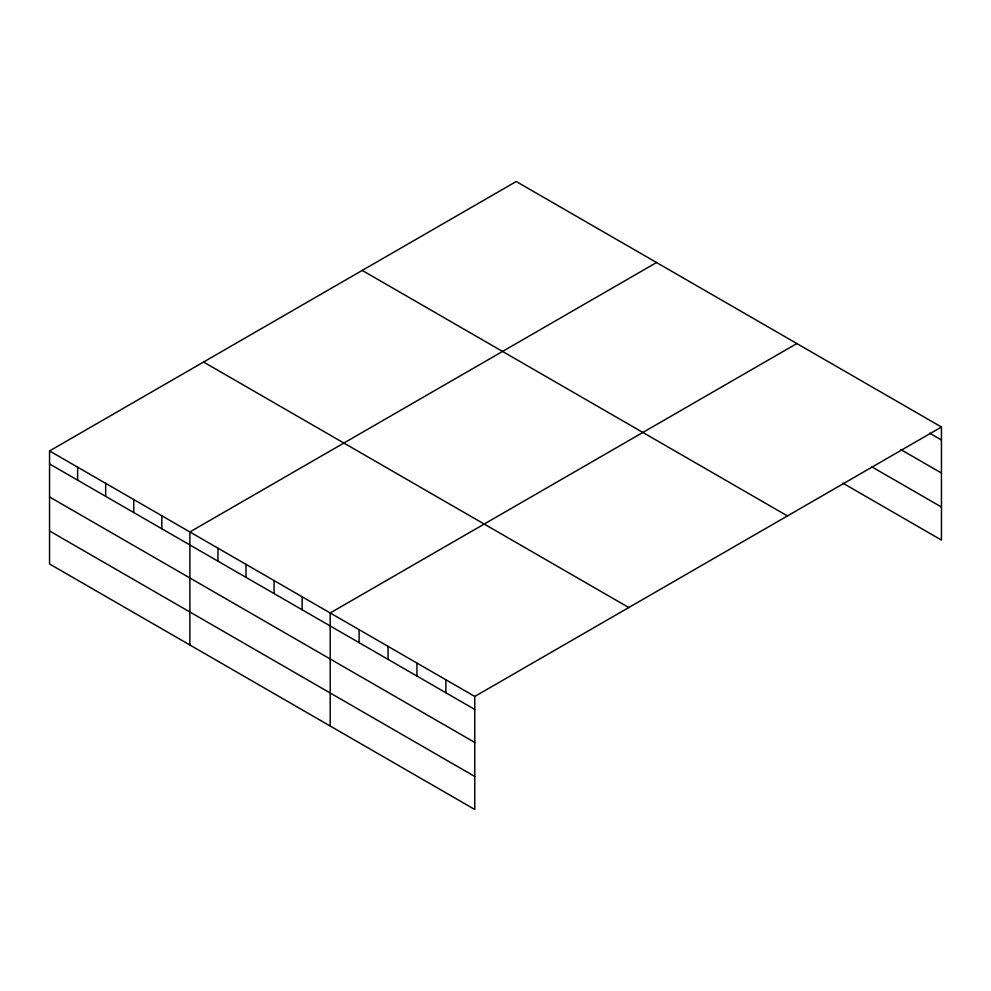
<?xml version="1.0" encoding="UTF-8"?>
<svg xmlns="http://www.w3.org/2000/svg" width="991" height="991" viewBox="0 0 991 991"><rect width="100%" height="100%" fill="white"/><g stroke="black" fill="none" stroke-linecap="round" stroke-linejoin="round"><path stroke-width="1.49" d="M941.45 427.022L516.224 181.514L49.55 450.942L49.55 563.978L474.776 809.486L474.776 696.45L941.45 427.022L941.45 540.058L842.87 483.15M656.55 262.528L189.876 531.956L189.876 645.005M796.875 343.543L330.201 612.971L330.201 726.019M929.62 433.178L941.45 440.016M900.708 449.505L941.45 473.029M871.795 466.823L941.45 507.045M362.223 270.419L787.449 515.927M203.551 362.025L628.777 607.533M49.55 450.942L474.776 696.45M49.55 463.937L474.776 709.445M49.55 496.949L474.776 742.457M49.55 530.965L474.776 776.473M445.863 679.752L445.863 692.746M416.951 663.053L416.951 676.048M388.038 646.367L388.038 659.362M359.114 629.669L359.114 642.663M302.144 596.768L302.144 609.762M274.073 580.565L274.073 593.559M246.003 564.362L246.003 577.357M217.946 548.159L217.946 561.154M161.806 515.754L161.806 528.748M133.748 499.551L133.748 512.545M105.678 483.348L105.678 496.342M77.62 467.145L77.62 480.14"/></g></svg>
